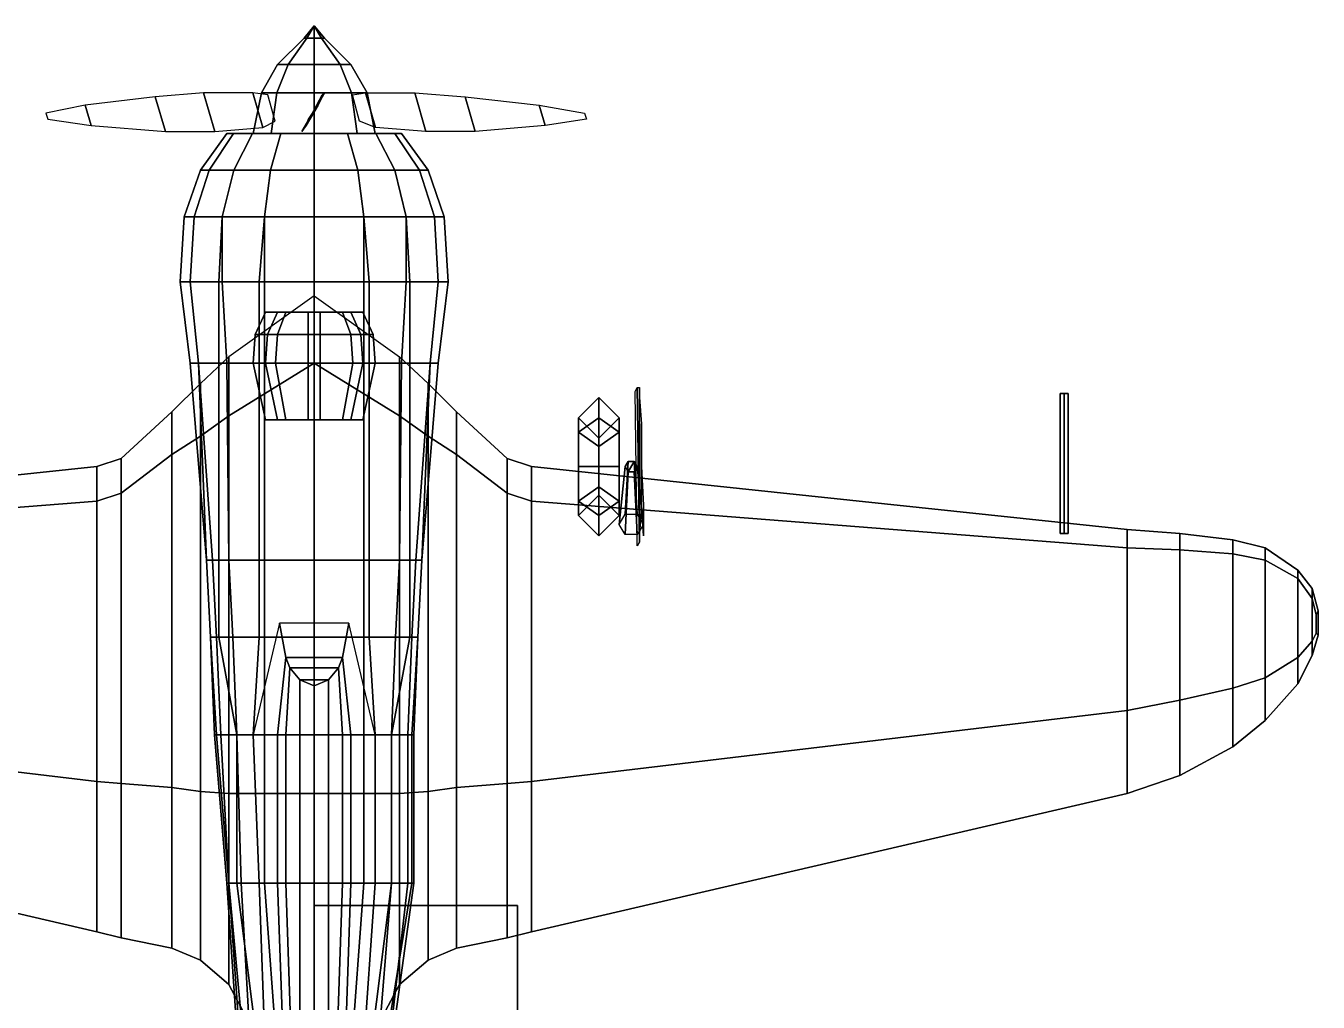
# Model space of a CAD drawing. Header units: millimetres. Extents: x -4.94 to 4.94, y -4.32 to 4.33.
# Drawn here: x -1.42 to 4.94, y -0.48 to 4.33 of the extents above; entities that cross this region are included whole.
import ezdxf

# ---------------------------------------------------------------- set-up
doc = ezdxf.new("R2010")
doc.units = ezdxf.units.MM
for name, color, linetype in [('propeller', 1, 'Continuous'), ('shassis', 3, 'Continuous'), ('wheels', 2, 'Continuous'), ('wing1', 5, 'Continuous'), ('wing2', 1, 'Continuous')]:
    doc.layers.add(name, color=color, linetype=linetype)

msp = doc.modelspace()

# ---------------------------------------------------------------- linework, layer by layer
for points in [[(-0.5174, 3.62, 1.5457), (-0.56, 3.62, 1.76), (-0.43, 3.8, 1.76), (-0.3973, 3.8, 1.5954)], [(-0.56, 3.62, 1.76), (-0.5174, 3.62, 1.9743), (-0.3973, 3.8, 1.9246), (-0.43, 3.8, 1.76)], [(-0.396, 3.62, 1.364), (-0.5174, 3.62, 1.5457), (-0.3973, 3.8, 1.5954), (-0.3041, 3.8, 1.4559)], [(-0.5174, 3.62, 1.9743), (-0.396, 3.62, 2.156), (-0.3041, 3.8, 2.0641), (-0.3973, 3.8, 1.9246)], [(-0.3973, 3.8, 1.9246), (0.43, 3.8, 1.76), (0.3973, 3.8, 1.5954), (-0.43, 3.8, 1.76)], [(-0.43, 3.8, 1.76), (0.3973, 3.8, 1.5954), (0.3041, 3.8, 1.4559), (-0.3973, 3.8, 1.5954)], [(-0.3041, 3.8, 2.0641), (0.3973, 3.8, 1.9246), (0.43, 3.8, 1.76), (-0.3973, 3.8, 1.9246)], [(-0.3973, 3.8, 1.5954), (0.3041, 3.8, 1.4559), (0.1646, 3.8, 1.3627), (-0.3041, 3.8, 1.4559)], [(-0.2143, 3.62, 1.2426), (-0.396, 3.62, 1.364), (-0.3041, 3.8, 1.4559), (-0.1646, 3.8, 1.3627)], [(-0.396, 3.62, 2.156), (-0.2143, 3.62, 2.2774), (-0.1646, 3.8, 2.1573), (-0.3041, 3.8, 2.0641)], [(-0.1646, 3.8, 2.1573), (0.3041, 3.8, 2.0641), (0.3973, 3.8, 1.9246), (-0.3041, 3.8, 2.0641)], [(-0.3041, 3.8, 1.4559), (0.1646, 3.8, 1.3627), (0, 3.8, 1.33), (-0.1646, 3.8, 1.3627)], [(0, 3.62, 1.2), (-0.2143, 3.62, 1.2426), (-0.1646, 3.8, 1.3627), (0, 3.8, 1.33)], [(-0.2143, 3.62, 2.2774), (0, 3.62, 2.32), (0, 3.8, 2.19), (-0.1646, 3.8, 2.1573)], [(0, 3.8, 2.19), (0.1646, 3.8, 2.1573), (0.3041, 3.8, 2.0641), (-0.1646, 3.8, 2.1573)], [(0.2143, 3.62, 1.2426), (0, 3.62, 1.2), (0, 3.8, 1.33), (0.1646, 3.8, 1.3627)], [(0, 3.62, 2.32), (0.2143, 3.62, 2.2774), (0.1646, 3.8, 2.1573), (0, 3.8, 2.19)], [(0.396, 3.62, 1.364), (0.2143, 3.62, 1.2426), (0.1646, 3.8, 1.3627), (0.3041, 3.8, 1.4559)], [(0.2143, 3.62, 2.2774), (0.396, 3.62, 2.156), (0.3041, 3.8, 2.0641), (0.1646, 3.8, 2.1573)], [(0.5174, 3.62, 1.5457), (0.396, 3.62, 1.364), (0.3041, 3.8, 1.4559), (0.3973, 3.8, 1.5954)], [(0.396, 3.62, 2.156), (0.5174, 3.62, 1.9743), (0.3973, 3.8, 1.9246), (0.3041, 3.8, 2.0641)], [(0.56, 3.62, 1.76), (0.5174, 3.62, 1.5457), (0.3973, 3.8, 1.5954), (0.43, 3.8, 1.76)], [(0.5174, 3.62, 1.9743), (0.56, 3.62, 1.76), (0.43, 3.8, 1.76), (0.3973, 3.8, 1.9246)], [(-0.5174, 3.62, 1.9743), (-0.56, 3.62, 1.76), (-0.64, 3.39, 1.76), (-0.5913, 3.39, 2.0049)], [(-0.56, 3.62, 1.76), (-0.5174, 3.62, 1.5457), (-0.5913, 3.39, 1.5151), (-0.64, 3.39, 1.76)], [(-0.396, 3.62, 2.156), (-0.5174, 3.62, 1.9743), (-0.5913, 3.39, 2.0049), (-0.4525, 3.39, 2.2125)], [(-0.5174, 3.62, 1.5457), (-0.396, 3.62, 1.364), (-0.4525, 3.39, 1.3075), (-0.5913, 3.39, 1.5151)], [(-0.2143, 3.62, 2.2774), (-0.396, 3.62, 2.156), (-0.4525, 3.39, 2.2125), (-0.2449, 3.39, 2.3513)], [(-0.396, 3.62, 1.364), (-0.2143, 3.62, 1.2426), (-0.2449, 3.39, 1.1687), (-0.4525, 3.39, 1.3075)], [(0, 3.62, 2.32), (-0.2143, 3.62, 2.2774), (-0.2449, 3.39, 2.3513), (0, 3.39, 2.4)], [(-0.2143, 3.62, 1.2426), (0, 3.62, 1.2), (0, 3.39, 1.12), (-0.2449, 3.39, 1.1687)], [(0.2143, 3.62, 2.2774), (0, 3.62, 2.32), (0, 3.39, 2.4), (0.2449, 3.39, 2.3513)], [(0, 3.62, 1.2), (0.2143, 3.62, 1.2426), (0.2449, 3.39, 1.1687), (0, 3.39, 1.12)], [(0.396, 3.62, 2.156), (0.2143, 3.62, 2.2774), (0.2449, 3.39, 2.3513), (0.4525, 3.39, 2.2125)], [(0.2143, 3.62, 1.2426), (0.396, 3.62, 1.364), (0.4525, 3.39, 1.3075), (0.2449, 3.39, 1.1687)], [(0.5174, 3.62, 1.9743), (0.396, 3.62, 2.156), (0.4525, 3.39, 2.2125), (0.5913, 3.39, 2.0049)], [(0.396, 3.62, 1.364), (0.5174, 3.62, 1.5457), (0.5913, 3.39, 1.5151), (0.4525, 3.39, 1.3075)], [(0.56, 3.62, 1.76), (0.5174, 3.62, 1.9743), (0.5913, 3.39, 2.0049), (0.64, 3.39, 1.76)], [(0.5174, 3.62, 1.5457), (0.56, 3.62, 1.76), (0.64, 3.39, 1.76), (0.5913, 3.39, 1.5151)], [(-0.64, 3.39, 1.76), (-0.5913, 3.39, 1.5151), (-0.61, 3.07, 1.5351), (-0.66, 3.07, 1.78)], [(-0.5913, 3.39, 2.0049), (-0.64, 3.39, 1.76), (-0.66, 3.07, 1.78), (-0.61, 3.07, 2.0249)], [(-0.4525, 3.39, 2.2125), (-0.5913, 3.39, 2.0049), (-0.61, 3.07, 2.0249), (-0.4525, 3.07, 2.26)], [(-0.5913, 3.39, 1.5151), (-0.4525, 3.39, 1.3075), (-0.47, 3.07, 1.3275), (-0.61, 3.07, 1.5351)], [(-0.4525, 3.39, 1.3075), (-0.2449, 3.39, 1.1687), (-0.2449, 3.07, 1.18), (-0.47, 3.07, 1.3275)], [(-0.2449, 3.39, 2.3513), (-0.4525, 3.39, 2.2125), (-0.4525, 3.07, 2.26), (-0.27, 3.07, 2.38)], [(0, 3.39, 2.4), (-0.2449, 3.39, 2.3513), (-0.27, 3.07, 2.38), (0, 3.07, 2.44)], [(-0.2449, 3.39, 1.1687), (0, 3.39, 1.12), (0, 3.07, 1.12), (-0.2449, 3.07, 1.18)], [(0.2449, 3.07, 1.18), (0, 3.07, 1.12), (0, 3.39, 1.12), (0.2449, 3.39, 1.1687)], [(0, 3.07, 2.44), (0.27, 3.07, 2.38), (0.2449, 3.39, 2.3513), (0, 3.39, 2.4)], [(0.47, 3.07, 1.3275), (0.2449, 3.07, 1.18), (0.2449, 3.39, 1.1687), (0.4525, 3.39, 1.3075)], [(0.27, 3.07, 2.38), (0.4525, 3.07, 2.26), (0.4525, 3.39, 2.2125), (0.2449, 3.39, 2.3513)], [(0.61, 3.07, 1.5351), (0.47, 3.07, 1.3275), (0.4525, 3.39, 1.3075), (0.5913, 3.39, 1.5151)], [(0.4525, 3.07, 2.26), (0.61, 3.07, 2.0249), (0.5913, 3.39, 2.0049), (0.4525, 3.39, 2.2125)], [(0.61, 3.07, 2.0249), (0.66, 3.07, 1.78), (0.64, 3.39, 1.76), (0.5913, 3.39, 2.0049)], [(0.66, 3.07, 1.78), (0.61, 3.07, 1.5351), (0.5913, 3.39, 1.5151), (0.64, 3.39, 1.76)], [(-0.66, 3.07, 1.78), (-0.61, 3.07, 1.5351), (-0.57, 2.67, 1.5351), (-0.61, 2.67, 1.79)], [(-0.61, 3.07, 2.0249), (-0.66, 3.07, 1.78), (-0.61, 2.67, 1.79), (-0.57, 2.67, 2.0249)], [(-0.4525, 3.07, 2.26), (-0.61, 3.07, 2.0249), (-0.57, 2.67, 2.0249), (-0.43, 2.67, 2.26)], [(-0.61, 3.07, 1.5351), (-0.47, 3.07, 1.3275), (-0.47, 2.67, 1.3275), (-0.57, 2.67, 1.5351)], [(-0.47, 3.07, 1.3275), (-0.2449, 3.07, 1.18), (-0.2449, 2.67, 1.18), (-0.47, 2.67, 1.3275)], [(-0.27, 3.07, 2.38), (-0.4525, 3.07, 2.26), (-0.43, 2.67, 2.26), (-0.27, 2.67, 2.38)], [(0, 3.07, 2.44), (-0.27, 3.07, 2.38), (-0.27, 2.67, 2.38), (0, 2.67, 2.44)], [(-0.2449, 3.07, 1.18), (0, 3.07, 1.12), (0, 2.67, 1.12), (-0.2449, 2.67, 1.18)], [(0.2449, 2.67, 1.18), (0, 2.67, 1.12), (0, 3.07, 1.12), (0.2449, 3.07, 1.18)], [(0, 2.67, 2.44), (0.27, 2.67, 2.38), (0.27, 3.07, 2.38), (0, 3.07, 2.44)], [(0.47, 2.67, 1.3275), (0.2449, 2.67, 1.18), (0.2449, 3.07, 1.18), (0.47, 3.07, 1.3275)], [(0.27, 2.67, 2.38), (0.43, 2.67, 2.26), (0.4525, 3.07, 2.26), (0.27, 3.07, 2.38)], [(0.43, 2.67, 2.26), (0.57, 2.67, 2.0249), (0.61, 3.07, 2.0249), (0.4525, 3.07, 2.26)], [(0.57, 2.67, 1.5351), (0.47, 2.67, 1.3275), (0.47, 3.07, 1.3275), (0.61, 3.07, 1.5351)], [(0.57, 2.67, 2.0249), (0.61, 2.67, 1.79), (0.66, 3.07, 1.78), (0.61, 3.07, 2.0249)], [(0.61, 2.67, 1.79), (0.57, 2.67, 1.5351), (0.61, 3.07, 1.5351), (0.66, 3.07, 1.78)], [(-0.24, 2.92, 1.09), (-0.18, 2.92, 1.06), (-0.23, 2.81, 1), (-0.29, 2.81, 1.05)], [(-0.24, 2.92, 1.22), (-0.24, 2.92, 1.09), (-0.29, 2.81, 1.05), (-0.29, 2.81, 1.22)], [(0.24, 2.92, 1.22), (0.24, 2.92, 1.09), (-0.24, 2.92, 1.09), (-0.24, 2.92, 1.22)], [(0.24, 2.92, 1.09), (0.18, 2.92, 1.06), (-0.18, 2.92, 1.06), (-0.24, 2.92, 1.09)], [(-0.18, 2.92, 1.06), (-0.14, 2.92, 1.04), (-0.18, 2.81, 0.98), (-0.23, 2.81, 1)], [(-0.14, 2.92, 1.04), (-0.03, 2.92, 1.02), (-0.03, 2.81, 0.97), (-0.18, 2.81, 0.98)], [(0.18, 2.92, 1.06), (0.14, 2.92, 1.04), (-0.14, 2.92, 1.04), (-0.18, 2.92, 1.06)], [(0.14, 2.92, 1.04), (0.03, 2.92, 1.02), (-0.03, 2.92, 1.02), (-0.14, 2.92, 1.04)], [(-0.03, 2.92, 1.02), (0, 2.92, 0.99), (0, 2.81, 0.95), (-0.03, 2.81, 0.97)], [(0.03, 2.92, 1.02), (0, 2.92, 0.99), (0, 2.92, 0.99), (-0.03, 2.92, 1.02)], [(0.03, 2.81, 0.97), (0, 2.81, 0.95), (0, 2.92, 0.99), (0.03, 2.92, 1.02)], [(0.18, 2.81, 0.98), (0.03, 2.81, 0.97), (0.03, 2.92, 1.02), (0.14, 2.92, 1.04)], [(0.23, 2.81, 1), (0.18, 2.81, 0.98), (0.14, 2.92, 1.04), (0.18, 2.92, 1.06)], [(0.29, 2.81, 1.05), (0.23, 2.81, 1), (0.18, 2.92, 1.06), (0.24, 2.92, 1.09)], [(0.29, 2.81, 1.22), (0.29, 2.81, 1.05), (0.24, 2.92, 1.09), (0.24, 2.92, 1.22)], [(-0.29, 2.81, 1.05), (-0.23, 2.81, 1), (-0.24, 2.67, 0.98), (-0.3, 2.67, 1.05)], [(-0.29, 2.81, 1.22), (-0.29, 2.81, 1.05), (-0.3, 2.67, 1.05), (-0.3, 2.67, 1.22)], [(-0.23, 2.81, 1), (-0.18, 2.81, 0.98), (-0.19, 2.67, 0.96), (-0.24, 2.67, 0.98)], [(-0.18, 2.81, 0.98), (-0.03, 2.81, 0.97), (-0.03, 2.67, 0.95), (-0.19, 2.67, 0.96)], [(-0.03, 2.81, 0.97), (0, 2.81, 0.95), (0, 2.67, 0.93), (-0.03, 2.67, 0.95)], [(0.03, 2.67, 0.95), (0, 2.67, 0.93), (0, 2.81, 0.95), (0.03, 2.81, 0.97)], [(0.19, 2.67, 0.96), (0.03, 2.67, 0.95), (0.03, 2.81, 0.97), (0.18, 2.81, 0.98)], [(0.24, 2.67, 0.98), (0.19, 2.67, 0.96), (0.18, 2.81, 0.98), (0.23, 2.81, 1)], [(0.3, 2.67, 1.05), (0.24, 2.67, 0.98), (0.23, 2.81, 1), (0.29, 2.81, 1.05)], [(0.3, 2.67, 1.22), (0.3, 2.67, 1.05), (0.29, 2.81, 1.05), (0.29, 2.81, 1.22)], [(-0.61, 2.67, 1.79), (-0.57, 2.67, 1.5351), (-0.53, 1.7, 1.5351), (-0.53, 1.7, 1.79)], [(-0.57, 2.67, 2.0249), (-0.61, 2.67, 1.79), (-0.53, 1.7, 1.79), (-0.5, 1.7, 2.0249)], [(-0.43, 2.67, 2.26), (-0.57, 2.67, 2.0249), (-0.5, 1.7, 2.0249), (-0.42, 1.7, 2.26)], [(-0.57, 2.67, 1.5351), (-0.47, 2.67, 1.3275), (-0.47, 1.7, 1.3275), (-0.53, 1.7, 1.5351)], [(-0.47, 2.67, 1.3275), (-0.2449, 2.67, 1.18), (-0.2449, 1.7, 1.15), (-0.47, 1.7, 1.3275)], [(-0.27, 2.67, 2.38), (-0.43, 2.67, 2.26), (-0.42, 1.7, 2.26), (-0.27, 1.7, 2.38)], [(-0.3, 2.67, 1.05), (-0.24, 2.67, 0.98), (-0.18, 2.39, 1.01), (-0.24, 2.39, 1.05)], [(-0.3, 2.67, 1.22), (-0.3, 2.67, 1.05), (-0.24, 2.39, 1.05), (-0.24, 2.39, 1.22)], [(0, 2.67, 2.44), (-0.27, 2.67, 2.38), (-0.27, 1.7, 2.38), (0, 1.7, 2.44)], [(-0.2449, 2.67, 1.18), (0, 2.67, 1.12), (0, 1.7, 1.15), (-0.2449, 1.7, 1.15)], [(-0.24, 2.67, 0.98), (-0.19, 2.67, 0.96), (-0.14, 2.39, 0.99), (-0.18, 2.39, 1.01)], [(-0.19, 2.67, 0.96), (-0.03, 2.67, 0.95), (-0.03, 2.39, 0.97), (-0.14, 2.39, 0.99)], [(-0.03, 2.67, 0.95), (0, 2.67, 0.93), (0, 2.39, 0.96), (-0.03, 2.39, 0.97)], [(0.03, 2.39, 0.97), (0, 2.39, 0.96), (0, 2.67, 0.93), (0.03, 2.67, 0.95)], [(0.2449, 1.7, 1.15), (0, 1.7, 1.15), (0, 2.67, 1.12), (0.2449, 2.67, 1.18)], [(0, 1.7, 2.44), (0.27, 1.7, 2.38), (0.27, 2.67, 2.38), (0, 2.67, 2.44)], [(0.14, 2.39, 0.99), (0.03, 2.39, 0.97), (0.03, 2.67, 0.95), (0.19, 2.67, 0.96)], [(0.18, 2.39, 1.01), (0.14, 2.39, 0.99), (0.19, 2.67, 0.96), (0.24, 2.67, 0.98)], [(0.24, 2.39, 1.05), (0.18, 2.39, 1.01), (0.24, 2.67, 0.98), (0.3, 2.67, 1.05)], [(0.24, 2.39, 1.22), (0.24, 2.39, 1.05), (0.3, 2.67, 1.05), (0.3, 2.67, 1.22)], [(0.47, 1.7, 1.3275), (0.2449, 1.7, 1.15), (0.2449, 2.67, 1.18), (0.47, 2.67, 1.3275)], [(0.27, 1.7, 2.38), (0.42, 1.7, 2.26), (0.43, 2.67, 2.26), (0.27, 2.67, 2.38)], [(0.42, 1.7, 2.26), (0.5, 1.7, 2.0249), (0.57, 2.67, 2.0249), (0.43, 2.67, 2.26)], [(0.53, 1.7, 1.5351), (0.47, 1.7, 1.3275), (0.47, 2.67, 1.3275), (0.57, 2.67, 1.5351)], [(0.5, 1.7, 2.0249), (0.53, 1.7, 1.79), (0.61, 2.67, 1.79), (0.57, 2.67, 2.0249)], [(0.53, 1.7, 1.79), (0.53, 1.7, 1.5351), (0.57, 2.67, 1.5351), (0.61, 2.67, 1.79)], [(-0.24, 2.39, 1.22), (-0.24, 2.39, 1.05), (0.24, 2.39, 1.05), (0.24, 2.39, 1.22)], [(-0.24, 2.39, 1.05), (-0.18, 2.39, 1.01), (0.18, 2.39, 1.01), (0.24, 2.39, 1.05)], [(-0.18, 2.39, 1.01), (-0.14, 2.39, 0.99), (0.14, 2.39, 0.99), (0.18, 2.39, 1.01)], [(-0.14, 2.39, 0.99), (-0.03, 2.39, 0.97), (0.03, 2.39, 0.97), (0.14, 2.39, 0.99)], [(-0.03, 2.39, 0.97), (0, 2.39, 0.96), (0, 2.39, 0.96), (0.03, 2.39, 0.97)], [(-0.53, 1.7, 1.79), (-0.53, 1.7, 1.5351), (-0.51, 1.32, 1.5351), (-0.51, 1.32, 1.79)], [(-0.53, 1.7, 1.5351), (-0.47, 1.7, 1.3275), (-0.47, 1.32, 1.3275), (-0.51, 1.32, 1.5351)], [(-0.5, 1.7, 2.0249), (-0.53, 1.7, 1.79), (-0.51, 1.32, 1.79), (-0.48, 1.32, 2.0249)], [(-0.42, 1.7, 2.26), (-0.5, 1.7, 2.0249), (-0.48, 1.32, 2.0249), (-0.4, 1.32, 2.25)], [(-0.47, 1.7, 1.3275), (-0.2449, 1.7, 1.15), (-0.2449, 1.32, 1.16), (-0.47, 1.32, 1.3275)], [(-0.27, 1.7, 2.38), (-0.42, 1.7, 2.26), (-0.4, 1.32, 2.25), (-0.27, 1.32, 2.38)], [(0, 1.7, 2.44), (-0.27, 1.7, 2.38), (-0.27, 1.32, 2.38), (0, 1.32, 2.44)], [(-0.2449, 1.7, 1.15), (0, 1.7, 1.15), (0, 1.32, 1.15), (-0.2449, 1.32, 1.16)], [(0.2449, 1.32, 1.16), (0, 1.32, 1.15), (0, 1.7, 1.15), (0.2449, 1.7, 1.15)], [(0, 1.32, 2.44), (0.27, 1.32, 2.38), (0.27, 1.7, 2.38), (0, 1.7, 2.44)], [(0.47, 1.32, 1.3275), (0.2449, 1.32, 1.16), (0.2449, 1.7, 1.15), (0.47, 1.7, 1.3275)], [(0.27, 1.32, 2.38), (0.4, 1.32, 2.25), (0.42, 1.7, 2.26), (0.27, 1.7, 2.38)], [(0.4, 1.32, 2.25), (0.48, 1.32, 2.0249), (0.5, 1.7, 2.0249), (0.42, 1.7, 2.26)], [(0.51, 1.32, 1.5351), (0.47, 1.32, 1.3275), (0.47, 1.7, 1.3275), (0.53, 1.7, 1.5351)], [(0.48, 1.32, 2.0249), (0.51, 1.32, 1.79), (0.53, 1.7, 1.79), (0.5, 1.7, 2.0249)], [(0.51, 1.32, 1.79), (0.51, 1.32, 1.5351), (0.53, 1.7, 1.5351), (0.53, 1.7, 1.79)], [(-0.14, 1.22, 2.51), (-0.17, 1.39, 2.36), (-0.3, 0.84, 2.36), (-0.18, 0.84, 2.6)], [(0.14, 1.22, 2.51), (0.17, 1.39, 2.36), (-0.17, 1.39, 2.36), (-0.14, 1.22, 2.51)], [(0.18, 0.84, 2.6), (0.3, 0.84, 2.36), (0.17, 1.39, 2.36), (0.14, 1.22, 2.51)], [(-0.51, 1.32, 1.79), (-0.51, 1.32, 1.5351), (-0.48, 0.84, 1.5151), (-0.49, 0.84, 1.77)], [(-0.51, 1.32, 1.5351), (-0.47, 1.32, 1.3275), (-0.38, 0.84, 1.3075), (-0.48, 0.84, 1.5151)], [(-0.48, 1.32, 2.0249), (-0.51, 1.32, 1.79), (-0.49, 0.84, 1.77), (-0.46, 0.84, 2.04)], [(-0.4, 1.32, 2.25), (-0.48, 1.32, 2.0249), (-0.46, 0.84, 2.04), (-0.38, 0.84, 2.22)], [(-0.47, 1.32, 1.3275), (-0.2449, 1.32, 1.16), (-0.2449, 0.84, 1.16), (-0.38, 0.84, 1.3075)], [(-0.27, 1.32, 2.38), (-0.4, 1.32, 2.25), (-0.38, 0.84, 2.22), (-0.3, 0.84, 2.36)], [(0, 1.32, 2.44), (-0.27, 1.32, 2.38), (-0.3, 0.84, 2.36), (0, 0.84, 2.42)], [(-0.2449, 1.32, 1.16), (0, 1.32, 1.15), (0, 0.84, 1.15), (-0.2449, 0.84, 1.16)], [(0.2449, 0.84, 1.16), (0, 0.84, 1.15), (0, 1.32, 1.15), (0.2449, 1.32, 1.16)], [(0, 0.84, 2.42), (0.3, 0.84, 2.36), (0.27, 1.32, 2.38), (0, 1.32, 2.44)], [(0.38, 0.84, 1.3075), (0.2449, 0.84, 1.16), (0.2449, 1.32, 1.16), (0.47, 1.32, 1.3275)], [(0.3, 0.84, 2.36), (0.38, 0.84, 2.22), (0.4, 1.32, 2.25), (0.27, 1.32, 2.38)], [(0.48, 0.84, 1.5151), (0.38, 0.84, 1.3075), (0.47, 1.32, 1.3275), (0.51, 1.32, 1.5351)], [(0.38, 0.84, 2.22), (0.46, 0.84, 2.04), (0.48, 1.32, 2.0249), (0.4, 1.32, 2.25)], [(0.46, 0.84, 2.04), (0.49, 0.84, 1.77), (0.51, 1.32, 1.79), (0.48, 1.32, 2.0249)], [(0.49, 0.84, 1.77), (0.48, 0.84, 1.5151), (0.51, 1.32, 1.5351), (0.51, 1.32, 1.79)], [(-0.12, 1.17, 2.55), (-0.14, 1.22, 2.51), (-0.18, 0.84, 2.6), (-0.14, 0.84, 2.65)], [(0.12, 1.17, 2.55), (0.14, 1.22, 2.51), (-0.14, 1.22, 2.51), (-0.12, 1.17, 2.55)], [(0.14, 0.84, 2.65), (0.18, 0.84, 2.6), (0.14, 1.22, 2.51), (0.12, 1.17, 2.55)], [(-0.07, 1.11, 2.6), (-0.12, 1.17, 2.55), (-0.14, 0.84, 2.65), (-0.07, 0.84, 2.69)], [(0.07, 1.11, 2.6), (0.12, 1.17, 2.55), (-0.12, 1.17, 2.55), (-0.07, 1.11, 2.6)], [(0.07, 0.84, 2.69), (0.14, 0.84, 2.65), (0.12, 1.17, 2.55), (0.07, 1.11, 2.6)], [(0, 1.08, 2.63), (-0.07, 1.11, 2.6), (-0.07, 0.84, 2.69), (0, 0.84, 2.7)], [(0, 1.08, 2.63), (0.07, 1.11, 2.6), (-0.07, 1.11, 2.6), (0, 1.08, 2.63)], [(0, 0.84, 2.7), (0.07, 0.84, 2.69), (0.07, 1.11, 2.6), (0, 1.08, 2.63)], [(-0.49, 0.84, 1.77), (-0.48, 0.84, 1.5151), (-0.42, 0.11, 1.5151), (-0.43, 0.11, 1.77)], [(-0.46, 0.84, 2.04), (-0.49, 0.84, 1.77), (-0.43, 0.11, 1.77), (-0.42, 0.11, 2)], [(-0.48, 0.84, 1.5151), (-0.38, 0.84, 1.3075), (-0.38, 0.11, 1.3075), (-0.42, 0.11, 1.5151)], [(-0.38, 0.84, 2.22), (-0.46, 0.84, 2.04), (-0.42, 0.11, 2), (-0.36, 0.11, 2.2)], [(-0.38, 0.84, 1.3075), (-0.2449, 0.84, 1.16), (-0.2449, 0.11, 1.21), (-0.38, 0.11, 1.3075)], [(-0.3, 0.84, 2.36), (-0.38, 0.84, 2.22), (-0.36, 0.11, 2.2), (-0.27, 0.11, 2.36)], [(-0.18, 0.84, 2.6), (-0.3, 0.84, 2.36), (-0.27, 0.11, 2.36), (-0.18, 0.11, 2.6)], [(-0.2449, 0.84, 1.16), (0, 0.84, 1.15), (0, 0.11, 1.16), (-0.2449, 0.11, 1.21)], [(-0.14, 0.84, 2.65), (-0.18, 0.84, 2.6), (-0.18, 0.11, 2.6), (-0.14, 0.11, 2.65)], [(-0.07, 0.84, 2.69), (-0.14, 0.84, 2.65), (-0.14, 0.11, 2.65), (-0.07, 0.11, 2.69)], [(0, 0.84, 2.7), (-0.07, 0.84, 2.69), (-0.07, 0.11, 2.69), (0, 0.11, 2.7)], [(0.2449, 0.11, 1.16), (0, 0.11, 1.16), (0, 0.84, 1.15), (0.2449, 0.84, 1.16)], [(0, 0.11, 2.7), (0.07, 0.11, 2.69), (0.07, 0.84, 2.69), (0, 0.84, 2.7)], [(0.07, 0.11, 2.69), (0.14, 0.11, 2.65), (0.14, 0.84, 2.65), (0.07, 0.84, 2.69)], [(0.14, 0.11, 2.65), (0.18, 0.11, 2.6), (0.18, 0.84, 2.6), (0.14, 0.84, 2.65)], [(0.18, 0.11, 2.6), (0.3, 0.11, 2.36), (0.3, 0.84, 2.36), (0.18, 0.84, 2.6)], [(0.38, 0.11, 1.3075), (0.2449, 0.11, 1.16), (0.2449, 0.84, 1.16), (0.38, 0.84, 1.3075)], [(0.3, 0.11, 2.36), (0.38, 0.11, 2.22), (0.38, 0.84, 2.22), (0.3, 0.84, 2.36)], [(0.38, 0.11, 2.22), (0.46, 0.11, 2.04), (0.46, 0.84, 2.04), (0.38, 0.84, 2.22)], [(0.48, 0.11, 1.5151), (0.38, 0.11, 1.3075), (0.38, 0.84, 1.3075), (0.48, 0.84, 1.5151)], [(0.46, 0.11, 2.04), (0.49, 0.11, 1.77), (0.49, 0.84, 1.77), (0.46, 0.84, 2.04)], [(0.49, 0.11, 1.77), (0.48, 0.11, 1.5151), (0.48, 0.84, 1.5151), (0.49, 0.84, 1.77)], [(-0.43, 0.11, 1.77), (-0.42, 0.11, 1.5151), (-0.34, -0.76, 1.51), (-0.37, -0.76, 1.7)], [(-0.42, 0.11, 2), (-0.43, 0.11, 1.77), (-0.37, -0.76, 1.7), (-0.36, -0.76, 2.03)], [(-0.36, 0.11, 2.2), (-0.42, 0.11, 2), (-0.36, -0.76, 2.03), (-0.31, -0.76, 2.23)], [(-0.42, 0.11, 1.5151), (-0.38, 0.11, 1.3075), (-0.27, -0.76, 1.35), (-0.34, -0.76, 1.51)], [(-0.38, 0.11, 1.3075), (-0.2449, 0.11, 1.21), (-0.18, -0.76, 1.28), (-0.27, -0.76, 1.35)], [(-0.27, 0.11, 2.36), (-0.36, 0.11, 2.2), (-0.31, -0.76, 2.23), (-0.24, -0.76, 2.39)], [(-0.18, 0.11, 2.6), (-0.27, 0.11, 2.36), (-0.24, -0.76, 2.39), (-0.15, -0.76, 2.51)], [(-0.2449, 0.11, 1.21), (0, 0.11, 1.16), (0, -0.76, 1.24), (-0.18, -0.76, 1.28)], [(-0.14, 0.11, 2.65), (-0.18, 0.11, 2.6), (-0.15, -0.76, 2.51), (-0.11, -0.76, 2.53)], [(-0.07, 0.11, 2.69), (-0.14, 0.11, 2.65), (-0.11, -0.76, 2.53), (-0.07, -0.76, 2.56)], [(0, 0.11, 2.7), (-0.07, 0.11, 2.69), (-0.07, -0.76, 2.56), (0, -0.76, 2.57)], [(0.18, -0.76, 1.28), (0, -0.76, 1.24), (0, 0.11, 1.16), (0.2449, 0.11, 1.16)], [(0, -0.76, 2.57), (0.07, -0.76, 2.56), (0.07, 0.11, 2.69), (0, 0.11, 2.7)], [(0.07, -0.76, 2.56), (0.11, -0.76, 2.53), (0.14, 0.11, 2.65), (0.07, 0.11, 2.69)], [(0.11, -0.76, 2.53), (0.15, -0.76, 2.51), (0.18, 0.11, 2.6), (0.14, 0.11, 2.65)], [(0.15, -0.76, 2.51), (0.24, -0.76, 2.39), (0.3, 0.11, 2.36), (0.18, 0.11, 2.6)], [(0.27, -0.76, 1.35), (0.18, -0.76, 1.28), (0.2449, 0.11, 1.16), (0.38, 0.11, 1.3075)], [(0.24, -0.76, 2.39), (0.31, -0.76, 2.23), (0.38, 0.11, 2.22), (0.3, 0.11, 2.36)], [(0.34, -0.76, 1.51), (0.27, -0.76, 1.35), (0.38, 0.11, 1.3075), (0.48, 0.11, 1.5151)], [(0.31, -0.76, 2.23), (0.36, -0.76, 2.03), (0.46, 0.11, 2.04), (0.38, 0.11, 2.22)], [(0.37, -0.76, 1.7), (0.34, -0.76, 1.51), (0.48, 0.11, 1.5151), (0.49, 0.11, 1.77)], [(0.36, -0.76, 2.03), (0.37, -0.76, 1.7), (0.49, 0.11, 1.77), (0.46, 0.11, 2.04)], [(1, 0, 1), (1, 0), (0, 0), (0, 0, 1)], [(1, 0), (1, -1), (0, -1), (0, 0)], [(0, 0), (0, -1), (0, -1, 1), (0, 0, 1)], [(0, 0, 1), (0, -1, 1), (1, -1, 1), (1, 0, 1)], [(1, -1, 1), (1, -1), (1, 0), (1, 0, 1)]]:
    msp.add_3dface(points)
at = {"layer": 'propeller'}
for points in [[(-0.0354, 4.27, 1.7346), (-0.05, 4.27, 1.77), (0, 4.33, 1.77)], [(-0.05, 4.27, 1.77), (-0.0354, 4.27, 1.8054), (0, 4.33, 1.77)], [(0, 4.27, 1.72), (-0.0354, 4.27, 1.7346), (0, 4.33, 1.77)], [(-0.0354, 4.27, 1.8054), (0, 4.27, 1.82), (0, 4.33, 1.77)], [(0.05, 4.27, 1.77), (0.0354, 4.27, 1.7346), (0, 4.33, 1.77)], [(0.0354, 4.27, 1.7346), (0, 4.27, 1.72), (0, 4.33, 1.77)], [(0, 4.27, 1.82), (0.0354, 4.27, 1.8054), (0, 4.33, 1.77)], [(0.0354, 4.27, 1.8054), (0.05, 4.27, 1.77), (0, 4.33, 1.77)], [(-0.1273, 4.14, 1.6427), (-0.18, 4.14, 1.77), (-0.05, 4.27, 1.77), (-0.0354, 4.27, 1.7346)], [(-0.18, 4.14, 1.77), (-0.1273, 4.14, 1.8973), (-0.0354, 4.27, 1.8054), (-0.05, 4.27, 1.77)], [(0, 4.14, 1.59), (-0.1273, 4.14, 1.6427), (-0.0354, 4.27, 1.7346), (0, 4.27, 1.72)], [(-0.1273, 4.14, 1.8973), (0, 4.14, 1.95), (0, 4.27, 1.82), (-0.0354, 4.27, 1.8054)], [(0.1273, 4.14, 1.6427), (0, 4.14, 1.59), (0, 4.27, 1.72), (0.0354, 4.27, 1.7346)], [(0, 4.14, 1.95), (0.1273, 4.14, 1.8973), (0.0354, 4.27, 1.8054), (0, 4.27, 1.82)], [(0.18, 4.14, 1.77), (0.1273, 4.14, 1.6427), (0.0354, 4.27, 1.7346), (0.05, 4.27, 1.77)], [(0.1273, 4.14, 1.8973), (0.18, 4.14, 1.77), (0.05, 4.27, 1.77), (0.0354, 4.27, 1.8054)], [(-0.1838, 4, 1.5862), (-0.26, 4, 1.77), (-0.18, 4.14, 1.77), (-0.1273, 4.14, 1.6427)], [(-0.26, 4, 1.77), (-0.1838, 4, 1.9538), (-0.1273, 4.14, 1.8973), (-0.18, 4.14, 1.77)], [(0, 4, 1.51), (-0.1838, 4, 1.5862), (-0.1273, 4.14, 1.6427), (0, 4.14, 1.59)], [(-0.1838, 4, 1.9538), (0, 4, 2.03), (0, 4.14, 1.95), (-0.1273, 4.14, 1.8973)], [(0.1838, 4, 1.5862), (0, 4, 1.51), (0, 4.14, 1.59), (0.1273, 4.14, 1.6427)], [(0, 4, 2.03), (0.1838, 4, 1.9538), (0.1273, 4.14, 1.8973), (0, 4.14, 1.95)], [(0.26, 4, 1.77), (0.1838, 4, 1.5862), (0.1273, 4.14, 1.6427), (0.18, 4.14, 1.77)], [(0.1838, 4, 1.9538), (0.26, 4, 1.77), (0.18, 4.14, 1.77), (0.1273, 4.14, 1.8973)], [(-1.0972, 3.84, 2.4496), (-0.7321, 3.81, 2.262), (-0.7821, 3.98, 2.1754), (-1.1272, 3.94, 2.3977)], [(-0.7321, 3.81, 2.262), (-0.4896, 3.81, 2.122), (-0.5446, 4, 2.0267), (-0.7821, 3.98, 2.1754)], [(-0.4896, 3.81, 2.122), (-0.2521, 3.83, 1.9733), (-0.3021, 4, 1.8867), (-0.5446, 4, 2.0267)], [(-0.2521, 3.83, 1.9733), (-0.1928, 3.86, 1.916), (-0.2278, 3.99, 1.8554), (-0.3021, 4, 1.8867)], [(-0.2121, 3.8, 1.5579), (-0.3, 3.8, 1.77), (-0.26, 4, 1.77), (-0.1838, 4, 1.5862)], [(-0.3, 3.8, 1.77), (-0.2121, 3.8, 1.9821), (-0.1838, 4, 1.9538), (-0.26, 4, 1.77)], [(0, 3.8, 1.47), (-0.2121, 3.8, 1.5579), (-0.1838, 4, 1.5862), (0, 4, 1.51)], [(-0.2121, 3.8, 1.9821), (0, 3.8, 2.07), (0, 4, 2.03), (-0.1838, 4, 1.9538)], [(-0.06, 3.81, 1.17), (-0.05, 3.83, 1.45), (0.05, 4, 1.45), (0.05, 4, 1.17)], [(-0.06, 3.81, 0.89), (-0.06, 3.81, 1.17), (0.05, 4, 1.17), (0.04, 3.98, 0.89)], [(-0.04, 3.84, 0.48), (-0.06, 3.81, 0.89), (0.04, 3.98, 0.89), (0.02, 3.94, 0.48)], [(-0.05, 3.83, 1.45), (-0.03, 3.86, 1.53), (0.04, 3.99, 1.53), (0.05, 4, 1.45)], [(0.2121, 3.8, 1.5579), (0, 3.8, 1.47), (0, 4, 1.51), (0.1838, 4, 1.5862)], [(0, 3.8, 2.07), (0.2121, 3.8, 1.9821), (0.1838, 4, 1.9538), (0, 4, 2.03)], [(0.3, 3.8, 1.77), (0.2121, 3.8, 1.5579), (0.1838, 4, 1.5862), (0.26, 4, 1.77)], [(0.2121, 3.8, 1.9821), (0.3, 3.8, 1.77), (0.26, 4, 1.77), (0.1838, 4, 1.9538)], [(0.3021, 3.83, 1.8867), (0.2228, 3.86, 1.864), (0.1878, 3.99, 1.9246), (0.2521, 4, 1.9733)], [(0.5496, 3.81, 2.018), (0.3021, 3.83, 1.8867), (0.2521, 4, 1.9733), (0.4946, 4, 2.1133)], [(0.7921, 3.81, 2.158), (0.5496, 3.81, 2.018), (0.4946, 4, 2.1133), (0.7421, 3.98, 2.2446)], [(1.1372, 3.84, 2.3804), (0.7921, 3.81, 2.158), (0.7421, 3.98, 2.2446), (1.1072, 3.94, 2.4323)], [(-1.31, 3.87, 2.561), (-1.0972, 3.84, 2.4496), (-1.1272, 3.94, 2.3977), (-1.32, 3.9, 2.5437)], [(-0.03, 3.87, 0.24), (-0.04, 3.84, 0.48), (0.02, 3.94, 0.48), (-0.01, 3.9, 0.24)], [(1.34, 3.87, 2.509), (1.1372, 3.84, 2.3804), (1.1072, 3.94, 2.4323), (1.33, 3.9, 2.5263)]]:
    msp.add_3dface(points, dxfattribs=at)
at = {"layer": 'shassis'}
for points in [[(1.6, 1.79, 0.39), (1.59, 1.77, 0.31), (1.58, 2.53, 0.23), (1.59, 2.55, 0.31)], [(1.6, 1.79, 0.43), (1.6, 1.79, 0.39), (1.59, 2.55, 0.31), (1.6, 2.55, 0.39)], [(1.6, 1.83, 0.52), (1.6, 1.79, 0.43), (1.6, 2.55, 0.39), (1.6, 2.5, 0.52)], [(1.61, 1.96, 0.66), (1.6, 1.83, 0.52), (1.6, 2.5, 0.52), (1.61, 2.37, 0.66)], [(1.61, 2.13, 0.72), (1.61, 1.96, 0.66), (1.61, 2.37, 0.66), (1.61, 2.2, 0.72)], [(1.5, 1.8753, 1.3825), (1.53, 1.9255, 1.396), (1.545, 2.1851, 0.3267), (1.53, 2.16, 0.32)], [(1.53, 1.9255, 1.396), (1.59, 1.9255, 1.396), (1.575, 2.1851, 0.3267), (1.545, 2.1851, 0.3267)], [(1.575, 2.1851, 0.3267), (1.545, 2.1349, 0.3133), (1.53, 2.16, 0.32), (1.545, 2.1851, 0.3267)], [(1.59, 2.16, 0.32), (1.575, 2.1349, 0.3133), (1.545, 2.1349, 0.3133), (1.575, 2.1851, 0.3267)], [(1.59, 1.9255, 1.396), (1.62, 1.8753, 1.3825), (1.59, 2.16, 0.32), (1.575, 2.1851, 0.3267)], [(1.53, 1.8251, 1.3691), (1.5, 1.8753, 1.3825), (1.53, 2.16, 0.32), (1.545, 2.1349, 0.3133)], [(1.59, 1.8251, 1.3691), (1.53, 1.8251, 1.3691), (1.545, 2.1349, 0.3133), (1.575, 2.1349, 0.3133)], [(1.62, 1.8753, 1.3825), (1.59, 1.8251, 1.3691), (1.575, 2.1349, 0.3133), (1.59, 2.16, 0.32)], [(1.62, 1.82, 1.3), (1.61, 1.96, 0.66), (1.61, 2.16, 0.66), (1.62, 1.97, 1.3)]]:
    msp.add_3dface(points, dxfattribs=at)
at = {"layer": 'wheels'}
for points in [[(1.4, 2.4004, 0.0796), (1.3, 2.3297, 0.1503), (1.3, 2.4, 0.32), (1.4, 2.5, 0.32)], [(1.4, 2.5, 0.32), (1.3, 2.4, 0.32), (1.3, 2.3297, 0.4897), (1.4, 2.4004, 0.5604)], [(1.5, 2.3297, 0.1503), (1.4, 2.4004, 0.0796), (1.4, 2.5, 0.32), (1.5, 2.4, 0.32)], [(1.5, 2.4, 0.32), (1.4, 2.5, 0.32), (1.4, 2.4004, 0.5604), (1.5, 2.3297, 0.4897)], [(1.4, 2.16, -0.02), (1.3, 2.16, 0.08), (1.3, 2.3297, 0.1503), (1.4, 2.4004, 0.0796)], [(1.4, 2.4004, 0.5604), (1.3, 2.3297, 0.4897), (1.3, 2.16, 0.56), (1.4, 2.16, 0.66)], [(1.3, 2.3297, 0.1503), (1.4, 2.259, 0.221), (1.4, 2.3, 0.32), (1.3, 2.4, 0.32)], [(1.3, 2.4, 0.32), (1.4, 2.3, 0.32), (1.4, 2.259, 0.419), (1.3, 2.3297, 0.4897)], [(1.5, 2.16, 0.08), (1.4, 2.16, -0.02), (1.4, 2.4004, 0.0796), (1.5, 2.3297, 0.1503)], [(1.5, 2.3297, 0.4897), (1.4, 2.4004, 0.5604), (1.4, 2.16, 0.66), (1.5, 2.16, 0.56)], [(1.4, 2.259, 0.221), (1.5, 2.3297, 0.1503), (1.5, 2.4, 0.32), (1.4, 2.3, 0.32)], [(1.4, 2.3, 0.32), (1.5, 2.4, 0.32), (1.5, 2.3297, 0.4897), (1.4, 2.259, 0.419)], [(1.3, 2.16, 0.08), (1.4, 2.16, 0.18), (1.4, 2.259, 0.221), (1.3, 2.3297, 0.1503)], [(1.3, 2.3297, 0.4897), (1.4, 2.259, 0.419), (1.4, 2.16, 0.46), (1.3, 2.16, 0.56)], [(1.4, 2.16, 0.18), (1.5, 2.16, 0.08), (1.5, 2.3297, 0.1503), (1.4, 2.259, 0.221)], [(1.4, 2.259, 0.419), (1.5, 2.3297, 0.4897), (1.5, 2.16, 0.56), (1.4, 2.16, 0.46)], [(1.4, 2.259, 0.419), (1.4, 2.3, 0.32), (1.4, 2.061, 0.419), (1.4, 2.16, 0.46)], [(1.4, 2.3, 0.32), (1.4, 2.259, 0.221), (1.4, 2.02, 0.32), (1.4, 2.061, 0.419)], [(1.4, 2.259, 0.221), (1.4, 2.16, 0.18), (1.4, 2.061, 0.221), (1.4, 2.02, 0.32)], [(1.3, 1.9903, 0.1503), (1.4, 2.061, 0.221), (1.4, 2.16, 0.18), (1.3, 2.16, 0.08)], [(1.4, 1.9196, 0.0796), (1.3, 1.9903, 0.1503), (1.3, 2.16, 0.08), (1.4, 2.16, -0.02)], [(1.3, 2.16, 0.56), (1.4, 2.16, 0.46), (1.4, 2.061, 0.419), (1.3, 1.9903, 0.4897)], [(1.4, 2.16, 0.66), (1.3, 2.16, 0.56), (1.3, 1.9903, 0.4897), (1.4, 1.9196, 0.5604)], [(1.4, 2.061, 0.221), (1.5, 1.9903, 0.1503), (1.5, 2.16, 0.08), (1.4, 2.16, 0.18)], [(1.5, 1.9903, 0.1503), (1.4, 1.9196, 0.0796), (1.4, 2.16, -0.02), (1.5, 2.16, 0.08)], [(1.4, 2.16, 0.46), (1.5, 2.16, 0.56), (1.5, 1.9903, 0.4897), (1.4, 2.061, 0.419)], [(1.5, 2.16, 0.56), (1.4, 2.16, 0.66), (1.4, 1.9196, 0.5604), (1.5, 1.9903, 0.4897)], [(1.3, 1.92, 0.32), (1.4, 2.02, 0.32), (1.4, 2.061, 0.221), (1.3, 1.9903, 0.1503)], [(1.3, 1.9903, 0.4897), (1.4, 2.061, 0.419), (1.4, 2.02, 0.32), (1.3, 1.92, 0.32)], [(1.4, 2.02, 0.32), (1.5, 1.92, 0.32), (1.5, 1.9903, 0.1503), (1.4, 2.061, 0.221)], [(1.4, 2.061, 0.419), (1.5, 1.9903, 0.4897), (1.5, 1.92, 0.32), (1.4, 2.02, 0.32)], [(1.4, 1.82, 0.32), (1.3, 1.92, 0.32), (1.3, 1.9903, 0.1503), (1.4, 1.9196, 0.0796)], [(1.4, 1.9196, 0.5604), (1.3, 1.9903, 0.4897), (1.3, 1.92, 0.32), (1.4, 1.82, 0.32)], [(1.5, 1.92, 0.32), (1.4, 1.82, 0.32), (1.4, 1.9196, 0.0796), (1.5, 1.9903, 0.1503)], [(1.5, 1.9903, 0.4897), (1.4, 1.9196, 0.5604), (1.4, 1.82, 0.32), (1.5, 1.92, 0.32)]]:
    msp.add_3dface(points, dxfattribs=at)
at = {"layer": 'wing1'}
for points in [[(0.42, 2.41, 1.19), (0, 2.67, 1.16), (0, 3, 1.4), (0.42, 2.7, 1.4)], [(0.56, 2.57, 1.4), (0.42, 2.7, 1.4), (0.42, 2.41, 1.59), (0.56, 2.31, 1.59)], [(0.56, 2.31, 1.21), (0.42, 2.41, 1.19), (0.42, 2.7, 1.4), (0.56, 2.57, 1.4)], [(0.42, 0.55, 1.19), (0, 0.55, 1.16), (0, 2.67, 1.16), (0.42, 2.41, 1.19)], [(0.7, 2.43, 1.4), (0.56, 2.57, 1.4), (0.56, 2.31, 1.59), (0.7, 2.22, 1.59)], [(0.7, 2.22, 1.22), (0.56, 2.31, 1.21), (0.56, 2.57, 1.4), (0.7, 2.43, 1.4)], [(3.69, 2.52, 1.58), (3.67, 2.52, 1.56), (3.67, 1.83, 1.56), (3.69, 1.83, 1.58)], [(3.67, 2.52, 1.56), (3.69, 2.52, 1.54), (3.69, 1.83, 1.54), (3.67, 1.83, 1.56)], [(3.71, 2.52, 1.56), (3.69, 2.52, 1.54), (3.67, 2.52, 1.56), (3.69, 2.52, 1.58)], [(3.71, 2.52, 1.56), (3.69, 2.52, 1.58), (3.69, 1.83, 1.58), (3.71, 1.83, 1.56)], [(3.69, 2.52, 1.54), (3.71, 2.52, 1.56), (3.71, 1.83, 1.56), (3.69, 1.83, 1.54)], [(0.95, 2.2, 1.43), (0.7, 2.43, 1.4), (0.7, 2.22, 1.59), (0.95, 2.03, 1.6)], [(0.95, 2.03, 1.24), (0.7, 2.22, 1.22), (0.7, 2.43, 1.4), (0.95, 2.2, 1.43)], [(0.42, 2.41, 1.59), (0.42, 0.55, 1.59), (0.56, 0.56, 1.59), (0.56, 2.31, 1.59)], [(0.56, 0.56, 1.21), (0.42, 0.55, 1.19), (0.42, 2.41, 1.19), (0.56, 2.31, 1.21)], [(0.56, 2.31, 1.59), (0.56, 0.56, 1.59), (0.7, 0.58, 1.59), (0.7, 2.22, 1.59)], [(0.7, 0.58, 1.22), (0.56, 0.56, 1.21), (0.56, 2.31, 1.21), (0.7, 2.22, 1.22)], [(0.7, 2.22, 1.59), (0.7, 0.58, 1.59), (0.95, 0.6, 1.6), (0.95, 2.03, 1.6)], [(0.95, 0.6, 1.24), (0.7, 0.58, 1.22), (0.7, 2.22, 1.22), (0.95, 2.03, 1.24)], [(1.07, 2.16, 1.43), (0.95, 2.2, 1.43), (0.95, 2.03, 1.6), (1.07, 1.99, 1.6)], [(1.07, 1.99, 1.25), (0.95, 2.03, 1.24), (0.95, 2.2, 1.43), (1.07, 2.16, 1.43)], [(4, 1.85, 1.58), (1.07, 2.16, 1.43), (1.07, 1.99, 1.6), (4, 1.76, 1.66)], [(4, 1.76, 1.51), (1.07, 1.99, 1.25), (1.07, 2.16, 1.43), (4, 1.85, 1.58)], [(0.95, 2.03, 1.6), (0.95, 0.6, 1.6), (1.07, 0.61, 1.6), (1.07, 1.99, 1.6)], [(1.07, 0.61, 1.25), (0.95, 0.6, 1.24), (0.95, 2.03, 1.24), (1.07, 1.99, 1.25)], [(1.07, 1.99, 1.6), (1.07, 0.61, 1.6), (4, 0.96, 1.66), (4, 1.76, 1.66)], [(4, 0.96, 1.51), (1.07, 0.61, 1.25), (1.07, 1.99, 1.25), (4, 1.76, 1.51)], [(4.26, 1.83, 1.6), (4, 1.85, 1.58), (4, 1.76, 1.66), (4.26, 1.75, 1.67)], [(4.26, 1.75, 1.54), (4, 1.76, 1.51), (4, 1.85, 1.58), (4.26, 1.83, 1.6)], [(4.52, 1.8, 1.62), (4.26, 1.83, 1.6), (4.26, 1.75, 1.67), (4.52, 1.73, 1.67)], [(4.52, 1.73, 1.56), (4.26, 1.75, 1.54), (4.26, 1.83, 1.6), (4.52, 1.8, 1.62)], [(4.68, 1.76, 1.62), (4.52, 1.8, 1.62), (4.52, 1.73, 1.67), (4.68, 1.7, 1.67)], [(4.68, 1.7, 1.58), (4.52, 1.73, 1.56), (4.52, 1.8, 1.62), (4.68, 1.76, 1.62)], [(4, 1.76, 1.66), (4, 0.96, 1.66), (4.26, 1.01, 1.67), (4.26, 1.75, 1.67)], [(4.26, 1.01, 1.54), (4, 0.96, 1.51), (4, 1.76, 1.51), (4.26, 1.75, 1.54)], [(4.26, 1.75, 1.67), (4.26, 1.01, 1.67), (4.52, 1.07, 1.67), (4.52, 1.73, 1.67)], [(4.52, 1.07, 1.56), (4.26, 1.01, 1.54), (4.26, 1.75, 1.54), (4.52, 1.73, 1.56)], [(4.52, 1.73, 1.67), (4.52, 1.07, 1.67), (4.68, 1.12, 1.67), (4.68, 1.7, 1.67)], [(4.68, 1.12, 1.58), (4.52, 1.07, 1.56), (4.52, 1.73, 1.56), (4.68, 1.7, 1.58)], [(4.84, 1.65, 1.65), (4.68, 1.76, 1.62), (4.68, 1.7, 1.67), (4.84, 1.61, 1.67)], [(4.84, 1.61, 1.61), (4.68, 1.7, 1.58), (4.68, 1.76, 1.62), (4.84, 1.65, 1.65)], [(4.68, 1.7, 1.67), (4.68, 1.12, 1.67), (4.84, 1.22, 1.67), (4.84, 1.61, 1.67)], [(4.84, 1.22, 1.61), (4.68, 1.12, 1.58), (4.68, 1.7, 1.58), (4.84, 1.61, 1.61)], [(4.91, 1.56, 1.66), (4.84, 1.65, 1.65), (4.84, 1.61, 1.67), (4.91, 1.51, 1.67)], [(4.91, 1.51, 1.64), (4.84, 1.61, 1.61), (4.84, 1.65, 1.65), (4.91, 1.56, 1.66)], [(4.84, 1.61, 1.67), (4.84, 1.22, 1.67), (4.91, 1.3, 1.67), (4.91, 1.51, 1.67)], [(4.91, 1.3, 1.64), (4.84, 1.22, 1.61), (4.84, 1.61, 1.61), (4.91, 1.51, 1.64)], [(4.94, 1.45, 1.66), (4.91, 1.56, 1.66), (4.91, 1.51, 1.67), (4.93, 1.43, 1.67)], [(4.93, 1.43, 1.65), (4.91, 1.51, 1.64), (4.91, 1.56, 1.66), (4.94, 1.45, 1.66)], [(4.91, 1.51, 1.67), (4.91, 1.3, 1.67), (4.93, 1.34, 1.67), (4.93, 1.43, 1.67)], [(4.93, 1.34, 1.65), (4.91, 1.3, 1.64), (4.91, 1.51, 1.64), (4.93, 1.43, 1.65)], [(4.93, 1.43, 1.67), (4.93, 1.34, 1.67), (4.94, 1.33, 1.66), (4.94, 1.45, 1.66)], [(4.94, 1.45, 1.66), (4.94, 1.33, 1.66), (4.93, 1.34, 1.65), (4.93, 1.43, 1.65)], [(4.93, 1.34, 1.67), (4.91, 1.3, 1.67), (4.91, 1.23, 1.66), (4.94, 1.33, 1.66)], [(4.94, 1.33, 1.66), (4.91, 1.23, 1.66), (4.91, 1.3, 1.64), (4.93, 1.34, 1.65)], [(4.91, 1.3, 1.67), (4.84, 1.22, 1.67), (4.84, 1.09, 1.65), (4.91, 1.23, 1.66)], [(4.91, 1.23, 1.66), (4.84, 1.09, 1.65), (4.84, 1.22, 1.61), (4.91, 1.3, 1.64)], [(4.84, 1.22, 1.67), (4.68, 1.12, 1.67), (4.68, 0.91, 1.62), (4.84, 1.09, 1.65)], [(4.84, 1.09, 1.65), (4.68, 0.91, 1.62), (4.68, 1.12, 1.58), (4.84, 1.22, 1.61)], [(4.68, 1.12, 1.67), (4.52, 1.07, 1.67), (4.52, 0.78, 1.62), (4.68, 0.91, 1.62)], [(4.68, 0.91, 1.62), (4.52, 0.78, 1.62), (4.52, 1.07, 1.56), (4.68, 1.12, 1.58)], [(4.52, 1.07, 1.67), (4.26, 1.01, 1.67), (4.26, 0.64, 1.6), (4.52, 0.78, 1.62)], [(4.52, 0.78, 1.62), (4.26, 0.64, 1.6), (4.26, 1.01, 1.54), (4.52, 1.07, 1.56)], [(4, 0.96, 1.66), (1.07, 0.61, 1.6), (1.07, -0.13, 1.43), (4, 0.55, 1.58)], [(4, 0.55, 1.58), (1.07, -0.13, 1.43), (1.07, 0.61, 1.25), (4, 0.96, 1.51)], [(4.26, 1.01, 1.67), (4, 0.96, 1.66), (4, 0.55, 1.58), (4.26, 0.64, 1.6)], [(4.26, 0.64, 1.6), (4, 0.55, 1.58), (4, 0.96, 1.51), (4.26, 1.01, 1.54)], [(0.7, 0.58, 1.59), (0.56, 0.56, 1.59), (0.56, -0.27, 1.4), (0.7, -0.21, 1.4)], [(0.7, -0.21, 1.4), (0.56, -0.27, 1.4), (0.56, 0.56, 1.21), (0.7, 0.58, 1.22)], [(0.95, 0.6, 1.6), (0.7, 0.58, 1.59), (0.7, -0.21, 1.4), (0.95, -0.16, 1.43)], [(0.95, -0.16, 1.43), (0.7, -0.21, 1.4), (0.7, 0.58, 1.22), (0.95, 0.6, 1.24)], [(1.07, 0.61, 1.6), (0.95, 0.6, 1.6), (0.95, -0.16, 1.43), (1.07, -0.13, 1.43)], [(1.07, -0.13, 1.43), (0.95, -0.16, 1.43), (0.95, 0.6, 1.24), (1.07, 0.61, 1.25)], [(0.42, 0.55, 1.59), (0, 0.55, 1.61), (0, -1.18, 1.4), (0.42, -0.39, 1.4)], [(0.42, -0.39, 1.4), (0, -1.18, 1.4), (0, 0.55, 1.16), (0.42, 0.55, 1.19)], [(0.56, 0.56, 1.59), (0.42, 0.55, 1.59), (0.42, -0.39, 1.4), (0.56, -0.27, 1.4)], [(0.56, -0.27, 1.4), (0.42, -0.39, 1.4), (0.42, 0.55, 1.19), (0.56, 0.56, 1.21)]]:
    msp.add_3dface(points, dxfattribs=at)
at = {"layer": 'wing2'}
for points in [[(-0.42, 2.41, 1.19), (0, 2.67, 1.16), (0, 3, 1.4), (-0.42, 2.7, 1.4)], [(-0.56, 2.31, 1.21), (-0.42, 2.41, 1.19), (-0.42, 2.7, 1.4), (-0.56, 2.57, 1.4)], [(-0.56, 2.57, 1.4), (-0.42, 2.7, 1.4), (-0.42, 2.41, 1.59), (-0.56, 2.31, 1.59)], [(-0.42, 0.55, 1.19), (0, 0.55, 1.16), (0, 2.67, 1.16), (-0.42, 2.41, 1.19)], [(-0.7, 2.22, 1.22), (-0.56, 2.31, 1.21), (-0.56, 2.57, 1.4), (-0.7, 2.43, 1.4)], [(-0.7, 2.43, 1.4), (-0.56, 2.57, 1.4), (-0.56, 2.31, 1.59), (-0.7, 2.22, 1.59)], [(-0.95, 2.03, 1.24), (-0.7, 2.22, 1.22), (-0.7, 2.43, 1.4), (-0.95, 2.2, 1.43)], [(-0.95, 2.2, 1.43), (-0.7, 2.43, 1.4), (-0.7, 2.22, 1.59), (-0.95, 2.03, 1.6)], [(-0.56, 0.56, 1.21), (-0.42, 0.55, 1.19), (-0.42, 2.41, 1.19), (-0.56, 2.31, 1.21)], [(-0.42, 2.41, 1.59), (-0.42, 0.55, 1.59), (-0.56, 0.56, 1.59), (-0.56, 2.31, 1.59)], [(-0.7, 0.58, 1.22), (-0.56, 0.56, 1.21), (-0.56, 2.31, 1.21), (-0.7, 2.22, 1.22)], [(-0.56, 2.31, 1.59), (-0.56, 0.56, 1.59), (-0.7, 0.58, 1.59), (-0.7, 2.22, 1.59)], [(-1.07, 1.99, 1.25), (-0.95, 2.03, 1.24), (-0.95, 2.2, 1.43), (-1.07, 2.16, 1.43)], [(-1.07, 2.16, 1.43), (-0.95, 2.2, 1.43), (-0.95, 2.03, 1.6), (-1.07, 1.99, 1.6)], [(-0.95, 0.6, 1.24), (-0.7, 0.58, 1.22), (-0.7, 2.22, 1.22), (-0.95, 2.03, 1.24)], [(-0.7, 2.22, 1.59), (-0.7, 0.58, 1.59), (-0.95, 0.6, 1.6), (-0.95, 2.03, 1.6)], [(-4, 1.76, 1.51), (-1.07, 1.99, 1.25), (-1.07, 2.16, 1.43), (-4, 1.85, 1.58)], [(-4, 1.85, 1.58), (-1.07, 2.16, 1.43), (-1.07, 1.99, 1.6), (-4, 1.76, 1.66)], [(-4, 0.96, 1.51), (-1.07, 0.61, 1.25), (-1.07, 1.99, 1.25), (-4, 1.76, 1.51)], [(-1.07, 1.99, 1.6), (-1.07, 0.61, 1.6), (-4, 0.96, 1.66), (-4, 1.76, 1.66)], [(-1.07, 0.61, 1.25), (-0.95, 0.6, 1.24), (-0.95, 2.03, 1.24), (-1.07, 1.99, 1.25)], [(-0.95, 2.03, 1.6), (-0.95, 0.6, 1.6), (-1.07, 0.61, 1.6), (-1.07, 1.99, 1.6)], [(-4, 0.55, 1.58), (-1.07, -0.13, 1.43), (-1.07, 0.61, 1.25), (-4, 0.96, 1.51)], [(-4, 0.96, 1.66), (-1.07, 0.61, 1.6), (-1.07, -0.13, 1.43), (-4, 0.55, 1.58)], [(-1.07, -0.13, 1.43), (-0.95, -0.16, 1.43), (-0.95, 0.6, 1.24), (-1.07, 0.61, 1.25)], [(-1.07, 0.61, 1.6), (-0.95, 0.6, 1.6), (-0.95, -0.16, 1.43), (-1.07, -0.13, 1.43)], [(-0.95, -0.16, 1.43), (-0.7, -0.21, 1.4), (-0.7, 0.58, 1.22), (-0.95, 0.6, 1.24)], [(-0.95, 0.6, 1.6), (-0.7, 0.58, 1.59), (-0.7, -0.21, 1.4), (-0.95, -0.16, 1.43)], [(-0.7, -0.21, 1.4), (-0.56, -0.27, 1.4), (-0.56, 0.56, 1.21), (-0.7, 0.58, 1.22)], [(-0.7, 0.58, 1.59), (-0.56, 0.56, 1.59), (-0.56, -0.27, 1.4), (-0.7, -0.21, 1.4)], [(-0.56, -0.27, 1.4), (-0.42, -0.39, 1.4), (-0.42, 0.55, 1.19), (-0.56, 0.56, 1.21)], [(-0.56, 0.56, 1.59), (-0.42, 0.55, 1.59), (-0.42, -0.39, 1.4), (-0.56, -0.27, 1.4)], [(-0.42, -0.39, 1.4), (0, -1.18, 1.4), (0, 0.55, 1.16), (-0.42, 0.55, 1.19)], [(-0.42, 0.55, 1.59), (0, 0.55, 1.61), (0, -1.18, 1.4), (-0.42, -0.39, 1.4)]]:
    msp.add_3dface(points, dxfattribs=at)

doc.saveas('drawing.dxf')
